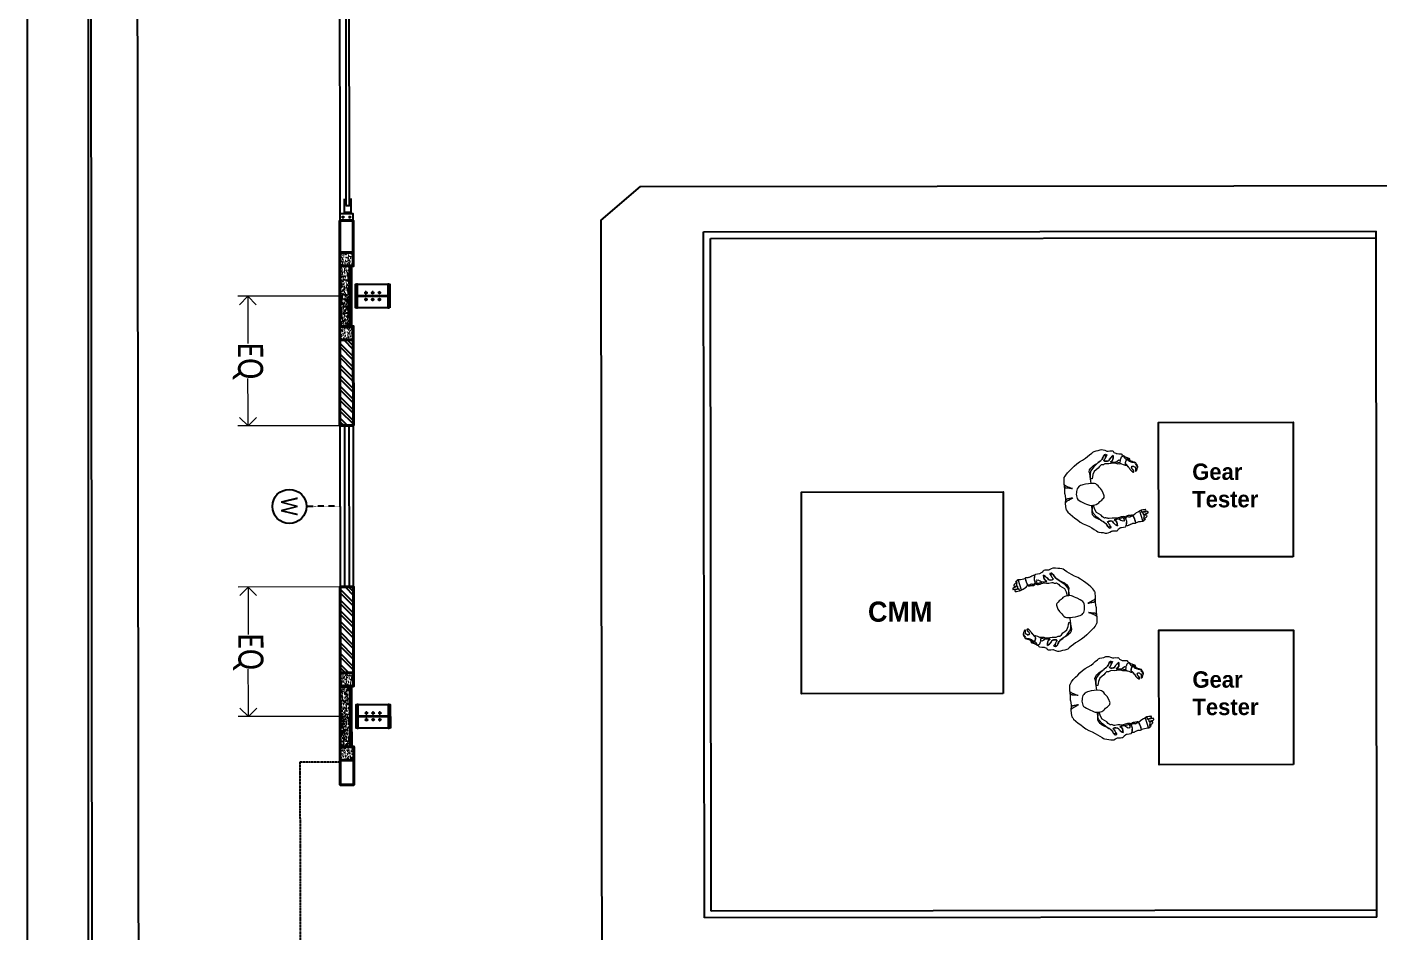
# Model space of a CAD drawing. Header units: feet. Extents: x -99009 to 3252343, y -11094690 to 9035152.
# Drawn here: x 2397815 to 2417920, y -1928536 to -1915078 of the extents above; entities that cross this region are included whole.
import ezdxf

# ---------------------------------------------------------------- set-up
doc = ezdxf.new("R2010")
doc.units = ezdxf.units.FT
doc.header["$PDSIZE"] = -1
doc.linetypes.add('CENTER', pattern=[2, 1.25, -0.25, 0.25, -0.25])
doc.linetypes.add('HIDDEN', pattern=[0.375, 0.25, -0.125])
for name, color, linetype in [('1', 1, 'Continuous'), ('DOOR', 5, 'Continuous'), ('HATCH', 252, 'Continuous'), ('TEXT DETAILS', 190, 'Continuous'), ('WALL DIMENSIONS', 40, 'Continuous'), ('WINDOW', 5, 'Continuous')]:
    doc.layers.add(name, color=color, linetype=linetype)
for name, color, linetype, lineweight in [('DIMENTIONS', 33, 'Continuous', 15), ('ELEVATION', 2, 'Continuous', 25), ('GANGWAY', 51, 'Continuous', 25), ('HUMAN', 52, 'Continuous', 0), ('RCC', 3, 'Continuous', 40), ('ROAD', 134, 'Continuous', 0), ('WALL', 10, 'Continuous', 40)]:
    doc.layers.add(name, color=color, linetype=linetype, lineweight=lineweight)
doc.layers.add('HATCH WALL', color=7, linetype='Continuous', true_color=0x7d7d7d)
doc.styles.add('CALIBRI', font='calibri.ttf', dxfattribs={"width": 0.8})
doc.styles.get("Standard").update_dxf_attribs({"font": 'GOTHICB.TTF'})
doc.dimstyles.new('MERAKI 150', dxfattribs={"dimtxt": 375, "dimasz": 250, "dimexe": 150, "dimexo": 0, "dimgap": 0, "dimtad": 0, "dimdec": 0, "dimzin": 0, "dimdsep": 46, "dimtxsty": 'CALIBRI', "dimblk": 'OPEN90', "dimcen": 0, "dimclrd": 8, "dimclre": 8, "dimclrt": 256, "dimadec": 0, "dimazin": 0, "dimtfac": 1, "dimtdec": 0, "dimtix": 1, "dimtofl": 0, "dimtmove": 0, "dimatfit": 0, "dimldrblk": 'OPEN90', "dimfxl": 1, "dimtolj": 1, "dimtzin": 0, "dimlwd": -1, "dimlwe": -1, "dimarcsym": 1})
pattern_1 = [(270, (377669.516, 75236.035), (12.5, -5e-15), [])]
pattern_2 = [(45, (993563.63, -10026.2), (-79.549513, 79.549513), []), (45, (993616.67, -10026.2), (-79.549513, 79.549513), [])]
pattern_3 = [(230, (427321.106, 73649.527), (-71.726018, 6.2752135), [7.5, -82.5]), (175, (427321.106, 73649.53), (13.875133, -75.219213), [6, -66]), (280.451444, (427315.13, 73650.05), (-57.850885, -68.943999), [6.374019, -70.114211]), (226.1842, (427321.11, 73629.53), (-106.724133, 16.551928), [11.25, -123.75]), (276.635635, (427312.21, 73630.91), (-93.466195, -97.41186), [9.561034, -105.171376]), (171.184164, (427321.11, 73629.53), (-93.466195, -97.41186), [9, -99]), (201, (427311.106, 73634.527), (-59.690705, 40.261889), [7.5, -82.5]), (146, (427311.106, 73634.53), (-24.331533, -72.515005), [6, -66]), (251.451445, (427306.13, 73637.88), (-84.022238, -32.253115), [6.374019, -70.114211]), (217.5, (427321.106, 73649.527), (-1.2159855, -33.2893854), [0, -65.2, 0, -67, 0, -66.25]), (187.5, (427321.106, 73649.527), (-26.3069537, -39.4411712), [0, -38.2, 0, -63.7, 0, -25.25]), (147.5, (427343.406, 73649.527), (-53.3822436, 2.2554872), [0, -25, 0, -78, 0, -103.5]), (137.5, (427353.406, 73649.527), (-58.318617, -10.010498), [0, -32.5, 0, -51.8, 0, -73.5])]

# ---------------------------------------------------------------- blocks, each defined once
blk = doc.blocks.new('CHANNEL')
for points in [[(-50, 100), (0, 100), (0, 0), (-200, 0), (-200, 100), (-150, 100)], [(-129, 50), (-171, 50)], [(-150, 71), (-150, 29)], [(-29, 50), (-71, 50)], [(-50, 71), (-50, 29)]]:
    blk.add_lwpolyline(points)
blk = doc.blocks.new('RS 4X4')
for points in [[(-1675, 75), (-1875, 75), (-1875, -25), (-1675, -25)], [(1675, 75), (1875, 75), (1875, -25), (1675, -25)]]:
    blk.add_lwpolyline(points)
blk.add_lwpolyline([(1775, 50), (1775, 0), (-1775, 0), (-1775, 50)], close=True)
at = {"layer": 'ELEVATION'}
blk.add_lwpolyline([(-1900, 144), (1900, 144)], dxfattribs=at)
at = {"layer": 'ELEVATION', "xscale": -1, "rotation": 89.99999999999986}
blk.add_blockref('CHANNEL', (-1900, -56), dxfattribs=at)
at = {"layer": 'ELEVATION', "rotation": 270}
blk.add_blockref('CHANNEL', (1900, -56), dxfattribs=at)
blk = doc.blocks.new('RCC COLUMN')
at = {"layer": 'ROAD'}
h = blk.add_hatch(dxfattribs=at)
h.set_pattern_fill('AR-CONC', color=252, scale=10)
h.set_pattern_definition([(50, (-23146.816, 205572.735), (71.726018, -6.275213), [7.5, -82.5]), (355, (-23146.82, 205572.735), (-13.875133, 75.219213), [6, -66]), (100.451444, (-23140.84, 205572.21), (57.850885, 68.944), [6.37402, -70.11421]), (46.1842, (-23146.82, 205592.735), (106.724133, -16.551928), [11.25, -123.75]), (96.635635, (-23137.92, 205591.36), (93.466195, 97.41186), [9.561034, -105.171376]), (351.184164, (-23146.82, 205592.73), (93.466195, 97.41186), [9, -99]), (21, (-23136.816, 205587.735), (59.690705, -40.261889), [7.5, -82.5]), (326, (-23136.82, 205587.735), (24.331533, 72.515005), [6, -66]), (71.451445, (-23131.84, 205584.38), (84.022238, 32.253115), [6.37402, -70.11421]), (37.5, (-23146.816, 205572.735), (1.2159855, 33.2893854), [0, -65.2, 0, -67, 0, -66.25]), (7.5, (-23146.816, 205572.735), (26.306954, 39.441171), [0, -38.2, 0, -63.7, 0, -25.25]), (327.5, (-23169.116, 205572.735), (53.3822436, -2.2554872), [0, -25, 0, -78, 0, -103.5]), (317.5, (-23179.116, 205572.735), (58.318617, 10.010498), [0, -32.5, 0, -51.8, 0, -73.5])])
h.paths.add_polyline_path([(-100, -115), (100, -115), (100, 85), (-100, 85)])
at = {"layer": 'RCC'}
blk.add_lwpolyline([(-100, -115), (100, -115), (100, 85), (-100, 85)], close=True, dxfattribs=at)
blk = doc.blocks.new('HALF PARADI')
at = {"layer": 'HATCH'}
h = blk.add_hatch(dxfattribs=at)
h.set_pattern_fill('ANSI31', color=256, scale=100, angle=315)
h.set_pattern_definition([(90, (593294.512, -61495.616), (-12.5, 8e-16), [])])
h.paths.add_polyline_path([(0, -150), (450, -150), (450, -175), (0, -175)])
at = {"layer": 'WALL DIMENSIONS'}
h = blk.add_hatch(dxfattribs=at)
h.set_pattern_fill('AR-CONC', color=252, scale=10, angle=360)
h.set_pattern_definition([(50, (546767.92, -60295.91), (71.726018, -6.2752135), [7.5, -82.5]), (355, (546767.92, -60295.91), (-13.875133, 75.219213), [6, -66]), (100.451444, (546773.9, -60296.43), (57.850885, 68.943999), [6.374019, -70.114211]), (46.1842, (546767.92, -60275.91), (106.724133, -16.551928), [11.25, -123.75]), (96.635635, (546776.82, -60277.29), (93.466195, 97.41186), [9.561034, -105.171376]), (351.184164, (546767.92, -60275.91), (93.466195, 97.41186), [9, -99]), (21, (546777.92, -60280.91), (59.690705, -40.261889), [7.5, -82.5]), (326, (546777.92, -60280.91), (24.331533, 72.5150045), [6, -66]), (71.451445, (546782.9, -60284.266), (84.022238, 32.253115), [6.374019, -70.114211]), (37.5, (546767.923, -60295.91), (1.2159855, 33.2893854), [0, -65.2, 0, -67, 0, -66.25]), (7.5, (546767.923, -60295.91), (26.3069537, 39.4411712), [0, -38.2, 0, -63.7, 0, -25.25]), (327.5, (546745.623, -60295.91), (53.3822436, -2.2554872), [0, -25, 0, -78, 0, -103.5]), (317.5, (546735.623, -60295.91), (58.318617, 10.0104982), [0, -32.5, 0, -51.8, 0, -73.5])])
h.paths.add_polyline_path([(0, 0), (450, 0), (450, -150), (0, -150)])
at = {"layer": 'ELEVATION'}
blk.add_lwpolyline([(0, -150), (450, -150), (450, -175), (0, -175)], dxfattribs=at)
at = {"layer": 'RCC'}
blk.add_lwpolyline([(0, 0), (450, 0), (450, -150), (0, -150)], dxfattribs=at)
at = {"xscale": -1, "rotation": 180}
blk.add_blockref('RCC COLUMN', (550, -115), dxfattribs=at)
blk = doc.blocks.new('_Open90')
at = {"color": 0, "linetype": 'ByBlock', "lineweight": -2}
for p, q in [((0, 0), (-1, 0)), ((-0.5, 0.5), (0, 0)), ((0, 0), (-0.5, -0.5))]:
    blk.add_line(p, q, dxfattribs=at)
blk = doc.blocks.new('*D185')
at = {"layer": 'Defpoints', "color": 0, "transparency": 16777216}
for p in [(-6250, 0), (-4324, 0), (-4324, -1366)]:
    blk.add_point(p, dxfattribs=at)
at = {"layer": 'DIMENTIONS', "color": 8, "transparency": 16777216}
for p, q in [((-6250, 0), (-6250, -1516)), ((-4324, 0), (-4324, -1516)), ((-6000, -1366), (-5546, -1366)), ((-4574, -1366), (-5028, -1366))]:
    blk.add_line(p, q, dxfattribs=at)
at = {"layer": 'DIMENTIONS', "color": 8, "transparency": 16777216, "xscale": 250, "yscale": 250, "zscale": 250}
for p, rotation in [((-6250, -1366), 179.9999999999999), ((-4324, -1366), 359.9999999999999)]:
    blk.add_blockref('_Open90', p, dxfattribs=dict(at, rotation=rotation))
at = {"layer": 'DIMENTIONS', "transparency": 16777216, "insert": (-5287, -1366), "char_height": 375, "attachment_point": 5, "style": 'CALIBRI'}
blk.add_mtext('\\A1;\\A1;EQ', dxfattribs=at)
blk = doc.blocks.new('*D186')
at = {"layer": 'Defpoints', "color": 0, "transparency": 16777216}
for p in [(0, 0), (-1925, 0), (-1925, -1366)]:
    blk.add_point(p, dxfattribs=at)
at = {"layer": 'DIMENTIONS', "color": 8, "transparency": 16777216}
for p, q in [((0, 0), (0, -1516)), ((-1925, 0), (-1925, -1516)), ((-1675, -1366), (-1221, -1366)), ((-250, -1366), (-704, -1366))]:
    blk.add_line(p, q, dxfattribs=at)
at = {"layer": 'DIMENTIONS', "color": 8, "transparency": 16777216, "xscale": 250, "yscale": 250, "zscale": 250}
for p, rotation in [((-1925, -1366), 180.0000000016433), ((0, -1366), 1.643245539639792e-09)]:
    blk.add_blockref('_Open90', p, dxfattribs=dict(at, rotation=rotation))
at = {"layer": 'DIMENTIONS', "transparency": 16777216, "insert": (-963, -1366), "char_height": 375, "attachment_point": 5, "rotation": 0, "style": 'CALIBRI'}
blk.add_mtext('\\A1;\\A1;EQ', dxfattribs=at)
blk = doc.blocks.new('W-3')
for p, q in [((1200, 33), (-1200, 33)), ((1200, -33), (-1200, -33))]:
    blk.add_line(p, q)
blk.add_lwpolyline([(-1200, 100), (1200, 100), (1200, -100), (-1200, -100)], close=True)
blk = doc.blocks.new('W')
at = {"layer": 'TEXT DETAILS', "linetype": 'HIDDEN', "ltscale": 0.5}
blk.add_lwpolyline([(0, 0), (0, -500)], dxfattribs=at)
at = {"layer": 'TEXT DETAILS'}
blk.add_circle((0, -753), 253, dxfattribs=at)
at = {"layer": 'TEXT DETAILS', "insert": (0, -753), "char_height": 250, "width": 261.9, "attachment_point": 5, "style": 'CALIBRI'}
blk.add_mtext('W', dxfattribs=at)
blk = doc.blocks.new('delnik')
for points in [[(354800, 179112), (354815, 179119), (354829, 179126), (354844, 179137), (354850, 179136), (354854, 179133), (354859, 179131), (354865, 179127), (354868, 179124), (354874, 179115), (354878, 179105), (354880, 179100), (354880, 179096), (354881, 179091), (354882, 179089), (354883, 179085), (354883, 179079), (354885, 179072), (354883, 179066), (354881, 179064), (354868, 179056), (354853, 179049), (354831, 179040), (354822, 179039), (354827, 179052), (354828, 179059), (354828, 179069), (354823, 179079), (354817, 179090), (354814, 179095), (354808, 179100), (354800, 179104), (354794, 179107), (354792, 179107), (354788, 179105), (354781, 179104), (354788, 179108), (354789, 179108), (354793, 179109), (354796, 179111), (354800, 179112), (354800, 179112)], [(354784, 179105), (354802, 179114), (354828, 179124), (354842, 179133), (354842, 179132), (354842, 179129), (354839, 179125), (354838, 179123), (354837, 179121), (354836, 179118), (354834, 179116), (354832, 179115), (354831, 179112), (354829, 179110), (354828, 179108), (354825, 179105), (354823, 179104), (354821, 179104), (354818, 179104), (354816, 179104), (354815, 179104), (354811, 179105), (354809, 179107), (354807, 179107), (354804, 179108), (354802, 179108), (354800, 179108), (354798, 179105), (354799, 179103), (354795, 179103), (354793, 179104), (354789, 179104), (354787, 179104), (354785, 179105), (354784, 179105), (354784, 179105)], [(355473, 178783), (355473, 178784), (355469, 178833), (355473, 178886), (355470, 178940), (355469, 178946), (355467, 178950), (355459, 178963), (355451, 178976), (355431, 178998), (355406, 179020), (355382, 179041), (355358, 179062), (355330, 179085), (355301, 179104), (355269, 179120), (355238, 179137), (355215, 179152), (355192, 179169), (355168, 179185), (355156, 179196), (355144, 179201), (355122, 179205), (355100, 179208), (355079, 179214), (355063, 179215), (355050, 179214), (355031, 179207), (355012, 179198), (355006, 179196), (354999, 179196), (354980, 179198), (354965, 179196), (354955, 179196), (354948, 179191), (354943, 179186), (354941, 179179), (354921, 179169), (354916, 179166), (354908, 179165), (354889, 179163), (354867, 179160), (354862, 179157), (354856, 179147), (354855, 179134), (354855, 179133)], [(354884, 179056), (354891, 179056), (354898, 179057), (354905, 179057), (354909, 179058), (354915, 179059), (354923, 179062), (354954, 179068), (354977, 179065), (355000, 179063), (355030, 179066), (355041, 179066), (355048, 179063), (355055, 179059), (355063, 179057), (355071, 179058), (355079, 179059), (355098, 179044), (355112, 179027), (355135, 179012), (355156, 178996), (355172, 178963), (355182, 178922), (355189, 178922), (355199, 178924), (355199, 178941), (355199, 178954), (355203, 178976), (355206, 178994), (355201, 179013), (355188, 179032), (355175, 179043), (355163, 179053), (355136, 179068), (355121, 179075), (355107, 179085), (355093, 179094), (355079, 179104), (355069, 179114), (355062, 179126), (355055, 179137), (355050, 179149), (355043, 179157), (355037, 179163), (355029, 179165), (355016, 179160), (355014, 179156), (355019, 179149), (355023, 179142), (355027, 179135), (355031, 179130), (355034, 179123), (355038, 179118), (355042, 179111), (355045, 179105), (355048, 179099), (355042, 179095), (355036, 179093), (355022, 179093), (355012, 179093), (355004, 179095), (354995, 179101), (354988, 179114), (354983, 179120), (354977, 179126), (354969, 179134), (354958, 179140), (354949, 179147), (354950, 179124), (354954, 179108), (354962, 179094), (354980, 179082), (354965, 179079), (354950, 179077), (354929, 179076), (354923, 179080), (354912, 179088), (354893, 179100), (354886, 179095), (354880, 179100)], [(354884, 179067), (354929, 179077), (354955, 179077), (354980, 179082), (354962, 179094), (354954, 179107), (354950, 179124), (354949, 179147), (354969, 179134), (354986, 179116), (355000, 179097), (355021, 179092), (355036, 179093), (355049, 179099), (355044, 179107), (355040, 179114), (355035, 179122), (355031, 179129), (355028, 179148), (355033, 179155), (355030, 179152), (355037, 179155), (355049, 179149), (355058, 179130), (355070, 179114), (355087, 179097), (355109, 179084), (355156, 179044), (355193, 179000), (355199, 178971), (355200, 178922), (355198, 178873)], [(354702, 179020), (354702, 179022), (354705, 179024), (354705, 179026), (354706, 179029), (354707, 179031), (354708, 179035), (354709, 179037), (354712, 179039), (354714, 179042), (354716, 179043), (354722, 179059), (354734, 179065), (354745, 179068), (354759, 179073), (354773, 179081), (354786, 179087), (354804, 179101), (354814, 179098), (354817, 179090), (354821, 179087), (354822, 179083), (354825, 179080), (354828, 179076), (354829, 179065), (354829, 179059), (354830, 179056), (354825, 179049), (354816, 179038), (354813, 179033), (354807, 179029), (354802, 179024), (354799, 179018), (354795, 179014), (354793, 179009), (354791, 179004), (354787, 179001), (354785, 178996), (354782, 178992), (354781, 178990), (354779, 178987), (354778, 178985), (354775, 178982), (354774, 178980), (354771, 178977), (354767, 178973), (354765, 178971), (354762, 178968), (354759, 178967), (354758, 178966), (354756, 178965), (354753, 178964), (354752, 178964), (354750, 178964), (354748, 178966), (354745, 178968), (354745, 178971), (354745, 178972), (354745, 178974), (354746, 178977), (354746, 178980), (354748, 178982), (354749, 178985), (354751, 178987), (354753, 178989), (354756, 178990), (354758, 178992), (354759, 178994), (354760, 178996), (354762, 178999), (354763, 179001), (354764, 179003), (354765, 179006), (354767, 179013), (354766, 179017), (354766, 179020), (354766, 179021), (354765, 179023), (354763, 179025), (354759, 179026), (354757, 179026), (354755, 179026), (354752, 179026), (354751, 179026), (354749, 179026), (354748, 179025), (354744, 179022), (354742, 179020), (354739, 179018), (354737, 179017), (354734, 179016), (354730, 179014), (354728, 179010), (354728, 179007), (354728, 179003), (354728, 179000), (354729, 178995), (354729, 178993), (354729, 178990), (354730, 178987), (354730, 178982), (354730, 178979), (354729, 178977), (354729, 178974), (354727, 178972), (354723, 178973), (354721, 178975), (354719, 178978), (354716, 178981), (354714, 178986), (354712, 178992), (354709, 178999), (354702, 179016), (354702, 179020), (354702, 179020)], [(354706, 179006), (354707, 179009), (354707, 179013), (354708, 179016), (354708, 179018), (354709, 179022), (354710, 179024), (354712, 179028), (354714, 179031), (354715, 179033), (354719, 179036), (354721, 179038), (354723, 179040), (354724, 179043), (354724, 179045)], [(354722, 179059), (354734, 179065), (354748, 179068), (354759, 179073), (354773, 179081), (354787, 179088), (354804, 179101), (354810, 179097), (354811, 179095), (354809, 179095), (354806, 179094), (354803, 179093), (354801, 179093), (354799, 179091), (354796, 179090), (354794, 179087), (354794, 179086), (354792, 179083), (354791, 179081), (354789, 179079), (354763, 179068), (354758, 179067), (354757, 179067), (354755, 179066), (354738, 179061), (354736, 179061), (354734, 179061), (354731, 179060), (354729, 179060), (354727, 179059), (354724, 179059), (354722, 179059), (354722, 179059)], [(354724, 179011), (354728, 179011), (354726, 179015)], [(354728, 178996), (354724, 178994)], [(354748, 179026), (354746, 179030)], [(354759, 178992), (354760, 178989)], [(354767, 179014), (354767, 179015), (354769, 179016), (354769, 179017), (354770, 179017)], [(354785, 179104), (354796, 179107), (354804, 179102), (354813, 179096), (354781, 179085), (354781, 179088), (354780, 179090), (354779, 179094), (354779, 179097), (354779, 179100), (354780, 179102), (354784, 179104), (354785, 179104), (354785, 179104)], [(354792, 179010), (354801, 179022), (354814, 179042), (354822, 179045), (354802, 179023), (354794, 179014), (354792, 179010), (354792, 179010)], [(354873, 179058), (354879, 179057), (354884, 179056), (354884, 179056)], [(354751, 178965), (354749, 178966), (354748, 178968), (354749, 178971), (354751, 178973), (354753, 178974), (354756, 178974), (354758, 178973), (354760, 178971), (354762, 178970), (354760, 178967), (354758, 178966), (354756, 178965), (354753, 178964), (354751, 178965), (354751, 178965), (354751, 178965)], [(355135, 178856), (355147, 178865), (355161, 178870), (355192, 178873), (355223, 178871), (355254, 178870), (355279, 178864), (355290, 178861), (355304, 178858), (355316, 178852), (355324, 178848), (355332, 178839), (355341, 178828), (355346, 178814), (355350, 178801), (355352, 178787), (355354, 178771), (355353, 178756), (355351, 178741), (355347, 178728), (355340, 178715), (355329, 178706), (355312, 178695), (355284, 178678), (355272, 178672), (355254, 178664), (355243, 178657), (355236, 178654), (355225, 178649), (355202, 178646), (355179, 178647), (355156, 178652), (355136, 178662), (355127, 178670), (355117, 178682), (355095, 178695), (355084, 178706), (355076, 178712), (355070, 178720), (355067, 178727), (355066, 178736), (355078, 178777), (355091, 178802), (355101, 178815), (355113, 178829), (355124, 178845), (355135, 178856), (355135, 178856)], [(355469, 178874), (355467, 178871), (355464, 178869), (355460, 178867), (355455, 178863), (355449, 178860), (355444, 178856), (355437, 178853), (355430, 178850), (355424, 178847), (355417, 178844), (355411, 178840), (355405, 178838), (355401, 178835), (355397, 178834), (355394, 178833), (355391, 178832), (355396, 178833), (355398, 178833), (355402, 178833), (355405, 178834), (355410, 178834), (355413, 178835), (355418, 178835), (355421, 178837), (355426, 178837), (355430, 178838), (355433, 178838), (355437, 178838), (355440, 178839), (355442, 178839), (355444, 178839), (355446, 178839), (355448, 178839), (355452, 178840), (355455, 178841), (355459, 178842), (355461, 178845), (355462, 178846), (355464, 178848), (355466, 178850), (355467, 178853), (355468, 178855), (355468, 178859), (355469, 178861), (355469, 178864), (355469, 178867), (355469, 178870), (355469, 178874), (355469, 178874)], [(355473, 178783), (355473, 178783), (355469, 178734), (355473, 178680), (355470, 178627), (355469, 178621), (355467, 178616), (355459, 178604), (355451, 178591), (355431, 178569), (355406, 178547), (355382, 178526), (355358, 178505), (355330, 178482), (355301, 178463), (355269, 178447), (355238, 178430), (355215, 178414), (355192, 178398), (355168, 178382), (355156, 178370), (355144, 178366), (355122, 178362), (355100, 178359), (355079, 178353), (355063, 178352), (355050, 178353), (355031, 178360), (355012, 178369), (355006, 178370), (354999, 178370), (354980, 178369), (354965, 178370), (354955, 178370), (354948, 178376), (354943, 178381), (354941, 178388), (354921, 178398), (354916, 178401), (354908, 178402), (354889, 178404), (354867, 178406), (354862, 178410), (354856, 178420), (354855, 178433), (354853, 178445), (354851, 178456), (354853, 178468), (354856, 178482), (354860, 178493), (354862, 178505), (354862, 178505)], [(355469, 178693), (355467, 178695), (355464, 178698), (355460, 178700), (355455, 178704), (355449, 178707), (355444, 178711), (355437, 178714), (355430, 178716), (355424, 178720), (355417, 178723), (355411, 178727), (355405, 178729), (355401, 178731), (355397, 178733), (355394, 178734), (355391, 178735), (355396, 178734), (355398, 178734), (355402, 178734), (355405, 178733), (355410, 178733), (355413, 178731), (355418, 178731), (355421, 178730), (355426, 178730), (355430, 178729), (355433, 178729), (355437, 178729), (355440, 178728), (355442, 178728), (355444, 178728), (355446, 178728), (355448, 178728), (355452, 178727), (355455, 178726), (355459, 178724), (355461, 178722), (355462, 178721), (355464, 178719), (355466, 178716), (355467, 178714), (355468, 178712), (355468, 178708), (355469, 178706), (355469, 178702), (355469, 178700), (355469, 178697), (355469, 178693), (355469, 178693)], [(354626, 178548), (354629, 178549), (354639, 178547), (354653, 178545), (354667, 178543), (354680, 178545), (354680, 178548), (354667, 178551), (354655, 178554), (354647, 178557), (354645, 178561), (354646, 178563), (354649, 178571), (354654, 178572), (354661, 178570), (354676, 178569), (354694, 178567), (354712, 178560), (354688, 178459), (354681, 178454), (354676, 178456), (354670, 178460), (354665, 178464), (354660, 178468), (354656, 178474), (354658, 178484), (354658, 178486), (354648, 178492), (354644, 178496), (354639, 178499), (354637, 178504), (354638, 178512), (354642, 178513), (354648, 178514), (354661, 178514), (354662, 178519), (354663, 178522), (354658, 178524), (354651, 178525), (354645, 178528), (354632, 178531), (354625, 178534), (354624, 178536), (354624, 178540), (354626, 178548), (354626, 178548)], [(354884, 178511), (354891, 178511), (354898, 178510), (354905, 178510), (354909, 178509), (354915, 178507), (354923, 178505), (354954, 178499), (354977, 178502), (355000, 178504), (355030, 178500), (355041, 178500), (355048, 178504), (355055, 178507), (355063, 178510), (355071, 178509), (355079, 178507), (355098, 178522), (355112, 178540), (355135, 178555), (355156, 178571), (355172, 178604), (355182, 178644), (355189, 178644), (355199, 178643), (355199, 178626), (355199, 178613), (355203, 178591), (355206, 178572), (355201, 178554), (355188, 178535), (355175, 178524), (355163, 178514), (355136, 178499), (355121, 178492), (355107, 178482), (355093, 178473), (355079, 178463), (355069, 178453), (355062, 178441), (355055, 178430), (355050, 178418), (355043, 178410), (355037, 178404), (355029, 178402), (355016, 178406), (355014, 178411), (355019, 178418), (355023, 178425), (355027, 178432), (355031, 178437), (355034, 178444), (355038, 178449), (355042, 178456), (355045, 178462), (355048, 178468), (355042, 178471), (355036, 178474), (355022, 178474), (355012, 178474), (355004, 178471), (354995, 178466), (354988, 178453), (354983, 178447), (354977, 178441), (354969, 178433), (354958, 178427), (354949, 178420), (354950, 178442), (354954, 178459), (354962, 178473), (354980, 178485), (354965, 178488), (354950, 178490), (354929, 178491), (354923, 178486), (354912, 178478), (354893, 178467), (354886, 178471), (354879, 178467), (354875, 178467), (354872, 178474), (354877, 178493), (354871, 178503), (354864, 178504), (354860, 178505), (354867, 178507), (354872, 178509), (354879, 178510), (354884, 178511), (354884, 178511)], [(354862, 178505), (354868, 178503), (354929, 178490), (354955, 178490), (354980, 178485), (354962, 178473), (354954, 178460), (354950, 178442), (354949, 178420), (354969, 178433), (354986, 178450), (355000, 178470), (355021, 178475), (355036, 178474), (355049, 178468), (355044, 178460), (355040, 178453), (355035, 178445), (355031, 178438), (355028, 178419), (355033, 178412), (355030, 178414), (355037, 178412), (355049, 178418), (355058, 178437), (355070, 178453), (355087, 178470), (355109, 178483), (355156, 178522), (355193, 178567), (355199, 178596), (355200, 178644), (355200, 178646)], [(354678, 178536), (354688, 178545), (354688, 178553), (354692, 178560), (354697, 178562), (354712, 178560), (354714, 178557), (354717, 178555), (354719, 178554), (354721, 178554), (354724, 178553), (354727, 178551), (354731, 178550), (354747, 178541), (354762, 178531), (354783, 178514), (354776, 178497), (354769, 178479), (354764, 178462), (354761, 178442), (354740, 178447), (354727, 178450), (354709, 178452), (354695, 178453), (354690, 178453), (354687, 178453), (354682, 178453), (354678, 178455), (354669, 178464), (354667, 178470), (354668, 178476), (354671, 178482), (354666, 178493), (354666, 178503), (354667, 178511), (354671, 178515), (354675, 178520), (354673, 178526), (354675, 178532), (354678, 178536), (354678, 178536)], [(354833, 178418), (354840, 178416), (354847, 178414), (354853, 178414), (354857, 178418), (354856, 178423), (354855, 178428), (354853, 178434), (354851, 178440), (354851, 178447), (354851, 178452), (354851, 178459), (354851, 178464), (354853, 178471), (354854, 178475), (354855, 178481), (354856, 178486), (354858, 178492), (354858, 178493), (354858, 178493), (354858, 178493), (354860, 178497), (354860, 178503), (354851, 178504), (354849, 178506), (354842, 178509), (354836, 178509), (354828, 178506), (354820, 178505), (354808, 178507), (354804, 178510), (354799, 178512), (354793, 178514), (354788, 178515), (354785, 178514), (354783, 178512), (354781, 178509), (354777, 178499), (354774, 178491), (354770, 178482), (354768, 178474), (354766, 178464), (354763, 178455), (354762, 178446), (354762, 178444), (354761, 178441), (354761, 178438), (354762, 178434), (354766, 178433), (354768, 178433), (354771, 178433), (354776, 178433), (354778, 178434), (354781, 178433), (354783, 178433), (354791, 178433), (354797, 178432), (354804, 178430), (354810, 178428), (354815, 178426), (354821, 178424), (354827, 178421), (354829, 178420), (354832, 178419), (354833, 178418), (354833, 178418)], [(354857, 178496), (354853, 178503), (354846, 178507), (354843, 178509), (354840, 178509), (354831, 178507), (354822, 178506), (354813, 178506), (354805, 178509), (354800, 178512), (354795, 178514), (354789, 178514), (354784, 178512), (354788, 178520), (354791, 178522), (354798, 178522), (354805, 178520), (354814, 178519), (354824, 178519), (354833, 178519), (354841, 178518), (354850, 178514), (354857, 178510), (354860, 178503), (354857, 178496), (354857, 178496)]]:
    blk.add_lwpolyline(points)
blk = doc.blocks.new('WALL EAST SIDE')
at = {"layer": 'HATCH'}
h = blk.add_hatch(dxfattribs=at)
h.set_pattern_fill('ANSI31', color=256, scale=100, angle=135)
h.set_pattern_definition(pattern_1)
h.paths.add_polyline_path([(-6250, 150), (-5800, 150), (-5800, 175), (-6250, 175)])
h = blk.add_hatch(dxfattribs=at)
h.set_pattern_fill('ANSI31', color=256, scale=100, angle=45)
h.set_pattern_definition(pattern_1)
h.paths.add_polyline_path([(0, 150), (-450, 150), (-450, 175), (0, 175)])
at = {"layer": 'HATCH WALL'}
h = blk.add_hatch(dxfattribs=at)
h.set_pattern_fill('ANSI32', color=256, scale=300, angle=360, style=0)
h.set_pattern_definition(pattern_2)
h.paths.add_polyline_path([(-4325, 200), (-5600, 200), (-5600, 0), (-4325, 0)])
h = blk.add_hatch(dxfattribs=at)
h.set_pattern_fill('ANSI32', color=256, scale=300, angle=360, style=0)
h.set_pattern_definition(pattern_2)
h.paths.add_polyline_path([(-650, 200), (-1925, 200), (-1925, 0), (-650, 0)])
at = {"layer": 'WALL DIMENSIONS'}
h = blk.add_hatch(dxfattribs=at)
h.set_pattern_fill('AR-CONC', color=252, scale=10, angle=180)
h.set_pattern_definition(pattern_3)
h.paths.add_polyline_path([(-5800, 0), (-6250, 0), (-6250, 150), (-5800, 150)])
h = blk.add_hatch(dxfattribs=at)
h.set_pattern_fill('AR-CONC', color=252, scale=10)
h.set_pattern_definition(pattern_3)
h.paths.add_polyline_path([(-450, 0), (0, 0), (0, 150), (-450, 150)])
at = {"layer": 'ELEVATION'}
for points in [[(-6250, 175), (-5800, 175), (-5800, 150), (-6250, 150)], [(0, 175), (-450, 175), (-450, 150), (0, 150)]]:
    blk.add_lwpolyline(points, dxfattribs=at)
at = {"layer": 'RCC'}
for points in [[(-6250, 150), (-5800, 150), (-5800, 0), (-6250, 0)], [(0, 150), (-450, 150), (-450, 0), (0, 0)]]:
    blk.add_lwpolyline(points, dxfattribs=at)
at = {"layer": 'WALL'}
for points in [[(-4325, 200), (-5600, 200), (-5600, 0), (-4325, 0)], [(-650, 200), (-1925, 200), (-1925, 0), (-650, 0)]]:
    blk.add_lwpolyline(points, close=True, dxfattribs=at)
for name, p in [('RCC COLUMN', (-5700, 115)), ('W', (-3125, 0))]:
    blk.add_blockref(name, p)
at = {"xscale": -1}
blk.add_blockref('RCC COLUMN', (-550, 115), dxfattribs=at)
at = {"layer": 'WINDOW', "xscale": -1}
blk.add_blockref('W-3', (-3125, 100), dxfattribs=at)
at = {"layer": 'DIMENTIONS'}
for p1, p2, distance, picture, middle in [((0, 0), (-1925, 0), 1366.2, '*D186', (-962.5, -1366.2)), ((-6250, 0), (-4324, 0), -1366.2, '*D185', (-5287, -1366.2))]:
    dim = blk.add_aligned_dim(p1=p1, p2=p2, distance=distance, text='\\A1;EQ', dimstyle='MERAKI 150', override={"dimtxsty": 'CALIBRI'}, dxfattribs=at)
    dim.commit()
    dim.dimension.update_dxf_attribs({"geometry": picture, "text_midpoint": middle})

msp = doc.modelspace()

# ---------------------------------------------------------------- linework, layer by layer
for p, q in [((2407876.83621, -1918125.16823), (2417876.82977, -1918113.81457)), ((2407888.41695, -1928325.16166), (2407876.83621, -1918125.16823)), ((2417888.41051, -1928313.80799), (2417876.82977, -1918113.81457)), ((2407976.94969, -1918225.05463), (2417876.94331, -1918213.8145)), ((2407988.30335, -1928225.04818), (2407976.94969, -1918225.05463)), ((2417888.29697, -1928213.80806), (2407988.30335, -1928225.04818)), ((2417888.41051, -1928313.80799), (2407888.41695, -1928325.16166))]:
    msp.add_line(p, q)
at = {"color": 7, "linetype": 'CENTER', "lineweight": 5}
for p, q in [((2402855.7574, -1919055.08974), (2402855.69836, -1919003.08977)), ((2402955.75734, -1919054.9762), (2402955.6983, -1919002.97624)), ((2403055.75727, -1919054.86267), (2403055.69824, -1919002.8627)), ((2402881.72787, -1919029.06024), (2402829.7279, -1919029.11928)), ((2402881.8414, -1919129.06017), (2402829.84144, -1919129.11921)), ((2402855.87094, -1919155.08968), (2402855.8119, -1919103.08971)), ((2402981.7278, -1919028.9467), (2402929.72784, -1919029.00574)), ((2402981.84134, -1919128.94664), (2402929.84137, -1919129.00568)), ((2402955.87088, -1919154.97614), (2402955.81184, -1919102.97617)), ((2403081.72774, -1919028.83316), (2403029.72777, -1919028.8922)), ((2403081.84127, -1919128.8331), (2403029.84131, -1919128.89214)), ((2403055.87081, -1919154.8626), (2403055.81177, -1919102.86264)), ((2402888.82391, -1925279.05621), (2402836.82394, -1925279.11525)), ((2402888.93744, -1925379.05614), (2402836.93748, -1925379.11518)), ((2402862.85344, -1925305.08571), (2402862.7944, -1925253.08575)), ((2402862.96698, -1925405.08565), (2402862.90794, -1925353.08568)), ((2402988.82384, -1925278.94267), (2402936.82388, -1925279.00171)), ((2402988.93738, -1925378.94261), (2402936.93741, -1925379.00165)), ((2402962.85338, -1925304.97218), (2402962.79434, -1925252.97221)), ((2402962.96692, -1925404.97211), (2402962.90788, -1925352.97214)), ((2403088.82378, -1925278.82914), (2403036.82381, -1925278.88818)), ((2403088.93731, -1925378.82907), (2403036.93735, -1925378.88811)), ((2403062.85331, -1925304.85864), (2403062.79428, -1925252.85867)), ((2403062.96685, -1925404.85857), (2403062.90781, -1925352.85861))]:
    msp.add_line(p, q, dxfattribs=at)
for points in [[(2398724.85619, -1877329.52607), (2583635.05305, -1877296.08291), (2583788.57818, -2012516.78183), (2398878.38132, -2012550.225)], [(2399418.96967, -1877847.67055), (2530627.71938, -1877471.10847), (2530777.44027, -2009341.13689), (2399568.69056, -2009717.69897)]]:
    msp.add_lwpolyline(points, close=True)
at = {"color": 3}
for points in [[(2403210.98311, -1919253.68656), (2402700.98344, -1919254.26559), (2402700.58606, -1918904.26582), (2403210.58573, -1918903.68678)], [(2403218.07915, -1925503.68253), (2402708.07948, -1925504.26157), (2402707.6821, -1925154.26179), (2403217.68177, -1925153.68275)]]:
    msp.add_lwpolyline(points, close=True, dxfattribs=at)
at = {"color": 1}
for points in [[(2403195.98312, -1919253.70359), (2403195.58574, -1918903.70381), (2403180.58575, -1918903.72084), (2403180.78047, -1919075.22073), (2402730.78076, -1919075.73165), (2402730.58604, -1918904.23176), (2402715.58605, -1918904.24879), (2402715.98343, -1919254.24856), (2402730.98342, -1919254.23153), (2402730.78871, -1919082.73164), (2403180.78842, -1919082.22073), (2403180.98313, -1919253.72062)], [(2403203.07916, -1925503.69956), (2403202.68178, -1925153.69978), (2403187.68179, -1925153.71682), (2403187.87651, -1925325.2167), (2402737.8768, -1925325.72762), (2402737.68208, -1925154.22773), (2402722.68209, -1925154.24476), (2402723.07947, -1925504.24454), (2402738.07946, -1925504.2275), (2402737.88475, -1925332.72762), (2403187.88446, -1925332.2167), (2403188.07917, -1925503.71659)]]:
    msp.add_lwpolyline(points, close=True, dxfattribs=at)
at = {"color": 3, "transparency": 33554684}
for points in [[(2416646.2277, -1922955.6707), (2414646.22899, -1922957.94143), (2414643.95826, -1920957.94272), (2416643.95697, -1920955.67199)], [(2412333.55466, -1924991.59084), (2409333.55659, -1924994.99694), (2409330.15049, -1921994.99887), (2412330.14856, -1921991.59277)], [(2416649.73598, -1926045.66871), (2414649.73727, -1926047.93944), (2414647.46654, -1924047.94073), (2416647.46525, -1924045.67)]]:
    msp.add_lwpolyline(points, close=True, dxfattribs=at)
at = {"color": 7}
for centre in [(2402855.72788, -1919029.08976), (2402855.84142, -1919129.08969), (2402955.72782, -1919028.97622), (2402955.84136, -1919128.97616), (2403055.72775, -1919028.86268), (2403055.84129, -1919128.86262), (2402862.82392, -1925279.08573), (2402862.93746, -1925379.08566), (2402962.82386, -1925278.97219), (2402962.9374, -1925378.97213), (2403062.82379, -1925278.85866), (2403062.93733, -1925378.85859)]:
    msp.add_circle(centre, 13, dxfattribs=at)
for centre in [(2402855.72788, -1919029.08976), (2402855.84142, -1919129.08969), (2402955.72782, -1919028.97622), (2402955.84136, -1919128.97616), (2403055.72775, -1919028.86268), (2403055.84129, -1919128.86262), (2402862.82392, -1925279.08573), (2402862.93746, -1925379.08566), (2402962.82386, -1925278.97219), (2402962.9374, -1925378.97213), (2403062.82379, -1925278.85866), (2403062.93733, -1925378.85859)]:
    msp.add_circle(centre, 13)
at = {"layer": '1'}
for points in [[(2584697.64013, -2013008.80189), (2584697.64013, -1876419.99009), (2397815.3202, -1876419.99009), (2397815.3202, -2013008.80189)], [(2583788.10415, -2012099.2659), (2583788.10415, -1877329.52607), (2398724.85619, -1877329.52607), (2398724.85619, -2012099.2659)]]:
    msp.add_lwpolyline(points, close=True, dxfattribs=at)
at = {"layer": 'ELEVATION', "linetype": 'HIDDEN'}
msp.add_lwpolyline([(2402473.65372, -1926010.16647), (2401873.65411, -1926010.84769), (2401879.9781, -1931580.8441), (2402479.97771, -1931580.16288)], dxfattribs=at)
at = {"layer": 'GANGWAY', "color": 141, "lineweight": -3}
msp.add_lwpolyline([(2406377.34456, -1938060.00001), (2406354.51398, -1917951.45493), (2406940.05854, -1917450.7898), (2455457.82826, -1917395.70432), (2455958.39562, -1917895.13632), (2455980.90227, -1937718.36629), (2455481.41429, -1938169.62879), (2406963.64457, -1938224.71426)], close=True, dxfattribs=at)
at = {"layer": 'WALL'}
for points in [[(2402464.50865, -1917955.44176), (2402465.04774, -1918430.26046), (2402665.04761, -1918430.03339), (2402664.50852, -1917955.21469)], [(2402473.65671, -1925980.33216), (2402474.07202, -1926346.12462), (2402674.07189, -1926345.89755), (2402673.65658, -1925980.10509)]]:
    msp.add_lwpolyline(points, close=True, dxfattribs=at)

# ---------------------------------------------------------------- block references
at = {"layer": 'DOOR', "xscale": -1, "rotation": 90.06505171407346}
msp.add_blockref('RS 4X4', (2402606.64254, -1915955.2791), dxfattribs=at)
at = {"layer": 'HUMAN', "color": 232, "yscale": 1.44, "zscale": 1.44}
for p, xscale, rotation in [((2939616.24565, -2148374.31738), -1.440000000000001, 3.430637416755678), ((1887345.62575, -1697352.27994), -1.44, 183.4306374167558), ((2939700.9374, -2151449.67463), -1.440000000000001, 3.430637416755678)]:
    msp.add_blockref('delnik', p, dxfattribs=dict(at, xscale=xscale, rotation=rotation))
at = {"layer": 'RCC', "rotation": 90.06505171407352}
msp.add_blockref('HALF PARADI', (2402465.8062, -1919080.25585), dxfattribs=at)
at = {"layer": 'RCC', "xscale": -1, "rotation": 90.06505171407346}
msp.add_blockref('HALF PARADI', (2402472.88186, -1925330.33679), dxfattribs=at)
at = {"layer": 'WALL', "rotation": 270.0650517140735}
msp.add_blockref('WALL EAST SIDE', (2402472.88186, -1925330.33679), dxfattribs=at)

# ---------------------------------------------------------------- texts
at = {"transparency": 33554684, "char_height": 300, "attachment_point": 7, "rotation": 0.065051714}
for s, insert, width in [('{\\H0.815743x;Gear \\PTester\\P\\P\\H1.22588x; }', (2415144.33646, -1923096.22143), 13137.2241177), ('{\\pxqc;CMM}', (2408488.22859, -1923928.47853), 4624.1165638), ('{\\H0.815743x;Gear \\PTester\\P\\P\\H1.22588x; }', (2415147.84474, -1926186.21944), 13137.2241177)]:
    msp.add_mtext(s, dxfattribs=dict(at, insert=insert, width=width))

doc.saveas('drawing.dxf')
